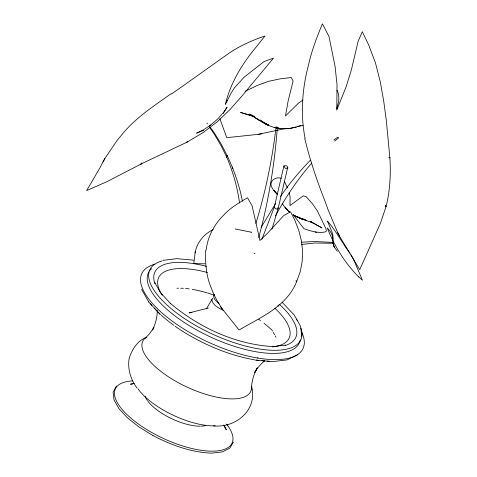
<?xml version="1.0" encoding="UTF-8"?>
<svg xmlns="http://www.w3.org/2000/svg" width="477" height="477" viewBox="0 0 477 477"><rect width="100%" height="100%" fill="white"/><g stroke="black" fill="none" stroke-linecap="round" stroke-linejoin="round"><path stroke-width="0.72" d="M157.273 310.438C157.327 317.235 155.472 323.937 152.503 330.018L153.898 327.592M251.403 389.28C251.576 381.779 253.627 374.391 257.306 367.85L254.515 372.728L257.598 368.077L261.241 363.873L264.866 360.636M205.009 263.805L193.817 263.65L195.242 251.683M195.123 252.941C196.464 243.705 203.041 235.137 210.828 230.868L213.32 229.282M283.904 165.978C286.438 172.608 290.392 163.969 283.904 165.978L274.4 206.678C274.18 208.33 276.958 209.898 278.115 208.586L287.619 167.886M254.974 253.615L254.128 253.591M258.725 237.6C268.473 201.491 274.68 164.434 277.346 127.132L276.064 126.924C272.254 159.61 265.51 191.957 255.863 223.415M336.756 108.798L338.33 102.901C339.326 98.727 339.087 94.005 336.947 90.189M271.979 229.073L278.115 208.586L277.93 207.584M261.885 239.281L274.579 206.428M257.658 358.036L257.908 357.535M103.05 161.882L105.811 157.046L117.366 140.113L121.808 134.794C135.295 117.95 153.695 106.144 171.004 93.778L171.398 94.005L181.999 86.653L227.672 54.151C239.055 46.168 251.832 40.45 264.962 35.978L257.181 45.822C242.751 63.006 230.57 82.277 225.418 104.314L231.017 93.259L234.505 87.738L244.075 77.226L264.103 61.521L273.476 58.14L242.429 95.43L230.463 109.084L217.458 121.623L203.178 132.534L186.829 142.259L142.712 163.188L106.908 181.671L86.647 190.585L100.087 167.546L104.839 158.436M275.432 215.962C285.705 197.114 297.666 179.119 311.857 162.979M116.46 385.994L113.109 392.213L113.997 399.863L118.952 408.634L127.448 417.816L139.045 426.993L152.986 435.555M233.384 442.09L229.771 448.183L222.419 451.88L211.734 453.15C190.997 452.434 171.195 444.981 152.95 435.537M206.452 308.786L212.712 298.137M261.211 227.207L275.628 203.5M153.862 327.562L149.009 334.359L145.056 338.259M224.405 111.594L227.064 107.218L223.141 112.936L217.375 119.316L209.26 126.166L210.643 125.087L203.411 129.857L196.5 133.166L201.258 131.264M223.278 113.389L224.029 112.19M214.531 294.589L213.654 295.871C213.511 299.246 216.641 301.506 219.038 303.36M280.542 196.399C289.396 183.532 299.419 171.493 310.306 160.308M334.711 141.049L338.521 137.96L338.479 137.549L337.454 137.376L333.888 140.005M303.044 100.033L298.363 103.235L285.473 115.989L288.132 100.993L293.093 81.036L291.238 77.518L280.404 78.818L268.479 81.334L257.097 85.514L245.16 91.31M207.268 123.132L206.929 123.346L207.173 123.901M226.241 101.249L227.499 100.581M146.94 337.179C137.579 340.381 132.063 349.367 129.172 358.316C127.389 368.852 130.65 379.585 137.03 388.045M298 354.59L286.904 359.932L272.486 361.62L254.736 360.016M201.854 131.02L203.679 130.263M280.923 128.522L280.452 128.474C287.434 129.458 294.458 127.884 300.963 125.415M208.371 308.076L189.107 312.888L191.975 312.387M162.997 260.347L176.734 258.659L193.644 260.168M290.153 128.349L296.229 127.055M134.204 383.323L130.471 384.223L132.612 383.967M285.681 128.492L258.23 134.335L226.748 137.68L219.873 118.719M301.667 244.457L314.635 243.031L333.19 243.246M297.469 126.423L303.092 125.546M258.23 134.335L261.879 133.787M272.969 346.594L285.64 345.086M301.375 242.256L314.426 241.487L333.035 242.405M283.219 128.623L288.883 128.563L284.542 128.54M213.642 425.901C236.002 428.167 257.932 409.66 251.582 386.239M273.41 346.624C235.549 344.525 199.303 327.651 170.48 303.479L170.73 303.742L160.421 292.598L154.578 282.205M254.187 116.293L249.513 114.528L255.129 117.348L249.584 114.092C259.13 120.216 268.885 127.782 280.679 128.51M277.065 127.931L279.683 128.396L276.815 127.896M281.358 178.273C276.976 176.74 271.073 179.292 270.924 184.349C271.377 188.206 274.299 191.027 276.797 193.722M293.128 214.65L304.028 228.721C310.724 231.112 317.825 233.325 324.986 232.007L326.381 231.16L325.994 228.847L317.271 210.703L312.393 203.733L306.007 196.518L303.151 195.88L289.998 205.581L290.105 196.959L289.181 192.678M275.76 127.693L274.448 127.46L276.237 127.782M276.928 127.908L279.683 128.396M235.203 228.99L251.552 232.251L251.146 232.168M315.13 231.971L316.478 232.293M253.973 116.495L240.557 112.441L253.681 116.46M268.575 124.932L264.073 123.257L268.157 124.879M295.621 216.26L306.544 220.434L300.582 218.502L295.621 216.26L301.995 219.003L297.618 216.862M223.665 310.593C219.026 308.178 212.36 305.322 211.83 299.437M294.381 215.473L298.042 217.339L293.248 214.841M310.181 221.429L313.007 222.938L300.582 218.502L298.214 217.19M303.116 219.086L304.177 219.664L302.335 218.639M310.342 221.537L321.999 227.923L310.622 221.596M310.599 221.62L312.268 222.544M258.755 319.34L260.525 320.568M282.05 302.215L294.226 315.029L300.576 326.351L301.744 336.291M289.73 212.003L288.639 211.096L289.64 211.937M264.019 323.173L271.896 329.935L272.576 331.145M288.943 211.615L284.924 207.459L282.396 203.739M287.756 210.315L285.163 207.739L288.025 210.774M358.358 276.588L362.442 280.196L353.672 259.673L353.88 259.911M285.276 207.859L286.766 209.331M160.355 314.617L148.764 302.03L142.051 290.099M226.617 424.077L227.618 425.162M358.734 276.958C344.74 262.875 334.627 246.37 327.282 227.982C330.746 231.214 333.518 236.067 332.791 240.927L332.868 239.633A16.504 16.456 -26.4 0 0 331.968 231.864L327.389 221.054C336.058 230.796 341.908 242.739 349.885 253.078M284.662 181.94L287.404 187.837M337.364 251.284L334.574 247.515L332.898 242.9M277.513 194.634L273.864 190.478L277.531 194.491L276.636 193.412M220.261 306.389L239.072 329.989C260.734 317.265 286.79 306.616 296.73 281.412L300.331 271.318L302.191 261.468L302.579 251.415L301.476 241.171L298.87 230.689L294.75 219.945L290.541 211.764L283.696 215.58L267.394 233.396L259.935 240.486L252.089 205.814L247.503 197.776C238.953 202.695 230.331 207.906 223.582 215.199C214.107 224.5 207.501 236.968 206.177 250.258L205.659 250.252C205.188 263.101 206.147 276.612 211.549 288.639C214.143 295.788 217.894 302.567 222.204 308.816M287.673 167.582L287.989 167.999M210.232 127.246L214.459 133.125L221.167 143.988L227.654 156.575M209.618 127.448L214.513 134.55L221.042 145.676L226.742 157.231L226.17 155.931C232.77 170.945 237.361 186.823 239.555 203.083M339.785 236.598L359.724 269.684L380.479 223.176L385.982 206.779C390.067 190.818 390.925 174.272 389.876 157.875L386.358 120.764L383.782 101.577L380.342 82.098L375.477 62.964L368.626 44.808L362.299 31.738L358.108 41.386L351.406 69.755L346.171 86.677L336.762 110.109L337.036 84.703L335.063 66.363L328.993 36.508L322.41 23.85C316.573 37.6 311.409 51.701 308.166 66.303C302.114 89.765 300.325 114.581 305.113 138.431L304.779 138.515C309.967 160.314 317.253 181.624 325.505 202.481L328.063 209.671L336.935 230.91L339.785 236.598L337.585 232.687M351.096 254.915L353.552 259.273M273.255 332.35L274.615 334.765M275.295 335.969L275.974 337.173M223.874 425.037L226.325 429.837L223.844 425.43M148.538 301.625L148.764 302.03M232.186 166.95C236.64 177.999 240.181 189.447 242.399 201.163M227.082 155.275L232.865 168.5M333.781 245.917L333.369 244.737L333.769 245.893M141.723 289.08L141.854 289.599M332.845 242.227L332.946 243.365L332.868 240.849M301.738 332.236A88.889 34.159 24.9 0 1 208.121 342.081A88.889 34.159 24.9 0 1 154.93 264.169M205.855 425.508A36.419 13.994 24.9 0 1 200.805 426.194M199.988 426.205A36.419 13.994 24.9 0 1 147.912 401.223M147.459 400.597A36.419 13.994 24.9 0 1 145.205 396.411M227.225 424.965A64.347 24.726 24.9 0 1 204.728 450.759A64.347 24.726 24.9 0 1 126.745 414.364A64.347 24.726 24.9 0 1 132.755 380.879M215.199 425.866A52.279 20.088 24.9 0 1 137.96 388.737M251.57 387.407A59.512 22.872 24.9 0 1 186.03 386.608A59.512 22.872 24.9 0 1 146.081 337.442M274.877 308.255A71.926 27.642 24.9 0 1 272.391 346.904M162.24 295.221A71.926 27.642 24.9 0 1 207.429 272.498M269.153 361.238A84.608 32.514 24.9 0 1 267.042 361.161M264.133 360.976A84.608 32.514 24.9 0 1 261.891 360.779M258.826 360.427A84.608 32.514 24.9 0 1 256.483 360.099M254.122 359.724A84.608 32.514 24.9 0 1 175.137 326.256M173.872 325.356A84.608 32.514 24.9 0 1 161.292 315.19M160.111 314.099A84.608 32.514 24.9 0 1 154.19 308.053M151.877 305.34A84.608 32.514 24.9 0 1 150.207 303.211M300.301 339.964A83.219 31.983 24.9 0 1 212.843 338.05A83.219 31.983 24.9 0 1 148.872 271.944M149.647 270.757A83.219 31.983 24.9 0 1 151.597 268.623M300.963 328.2A83.219 31.983 24.9 0 1 208.598 332.29A83.219 31.983 24.9 0 1 162.126 260.931M296.408 319.101A83.219 31.983 24.9 0 1 297.26 320.425M279.725 304.66A77.662 29.842 24.9 0 1 285.061 345.551M154.947 283.737A77.662 29.842 24.9 0 1 206.458 266.351M176.901 288.269A64.007 24.595 24.9 0 1 178.517 288.209M180.652 288.215A64.007 24.595 24.9 0 1 183.389 288.323M185.523 288.484A64.007 24.595 24.9 0 1 189.22 288.895M192.261 289.354A64.007 24.595 24.9 0 1 206.905 292.818M207.59 293.027A64.007 24.595 24.9 0 1 213.869 295.096M389.011 157.428L389.876 157.875L389.011 157.428M187.169 141.83L186.829 142.259L187.169 141.83M141.806 163.062L140.858 164.189L141.824 163.074M296.056 280.917L296.73 281.412L296.056 280.917M385.374 205.265L385.982 206.779L385.374 205.265M278.091 305.077L278.461 305.99L278.091 305.077M259.983 120.586L255.964 118.171L259.983 120.586M268.277 125.278L260.096 120.156L268.277 125.278M334.371 247.116L333.989 246.382L334.574 247.515L334.371 247.116"/></g></svg>
